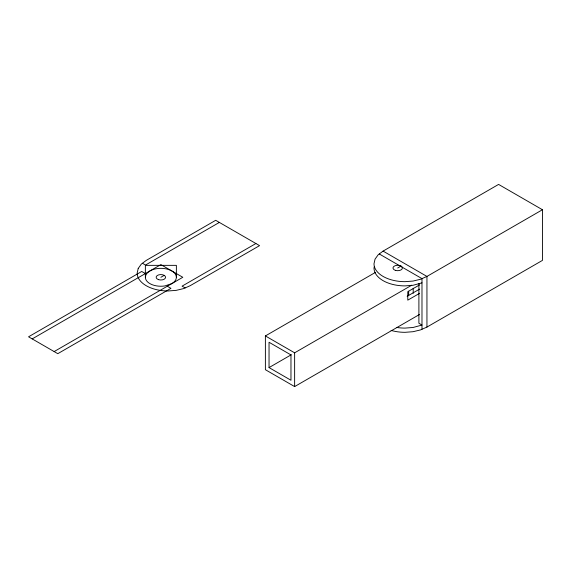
<?xml version="1.0" encoding="UTF-8"?>
<svg xmlns="http://www.w3.org/2000/svg" width="571" height="571" viewBox="0 0 571 571"><rect width="100%" height="100%" fill="white"/><g stroke="black" fill="none" stroke-linecap="round" stroke-linejoin="round"><path stroke-width="0.86" d="M145.362 277.285L145.891 274.965L147.439 272.81L149.902 270.954A15.51 8.95 0 0 1 171.835 270.954A15.51 8.95 0 0 1 171.835 283.616L164.883 285.935A15.51 8.95 0 0 1 145.362 277.285L145.362 265.351L176.375 265.351L176.375 277.285M374.333 266.514L373.998 267.985A31.012 17.908 0 0 0 405.01 285.893L413.04 285.279L421.983 282.845M542.45 209.735L498.59 184.412L383.084 251.104L378.152 254.809L375.054 259.127L373.998 263.766A31.012 17.908 0 0 0 405.01 281.667L413.04 281.06L420.52 279.269L426.944 276.428L542.45 209.735L542.45 260.39L426.944 327.076L420.52 329.917L413.04 331.708L405.01 332.322A31.012 17.908 0 0 1 391.085 330.409M219.35 222.419L145.519 265.044L142.436 263.267M32.204 338.91L160.872 264.623L182.799 277.285L54.138 351.572M160.872 277.285L164.205 275.358M255.908 243.517L182.07 286.15L185.147 287.927M419.471 314.507L294.629 386.588L265.387 369.701L265.387 335.934L375.554 272.331M397.702 267.985L401.035 266.057M269.041 367.588L290.967 380.25L290.967 354.926L269.041 342.265L269.041 367.588L291.381 354.691M265.387 335.934L294.629 352.821L411.734 285.207M419.635 284.865L407.78 291.71L407.78 300.153L419.599 293.33M407.152 296.292L419.635 289.09M383.084 251.104L426.944 276.428L426.944 327.076M379.272 253.967L421.983 278.627L421.983 329.274M145.362 273.573L141.708 271.468L28.55 336.797L57.792 353.677L170.95 288.348L167.296 286.235M418.9 283.708L418.9 323.272L421.983 325.049L413.04 327.49L405.01 328.097A31.012 17.908 0 0 1 396.988 327.49M413.211 288.241L413.211 293.308M408.672 291.196L408.672 295.421M294.629 352.821L294.629 386.588M138.218 268.427L137.161 273.066A31.012 17.908 0 0 0 168.181 290.974L176.211 290.361L183.691 288.569L190.114 285.728L259.562 245.63L215.695 220.306L146.247 260.405L141.322 264.109L138.218 268.427M395.346 270.34A4.718 2.719 0 0 0 402.419 267.985A4.718 2.719 0 0 0 395.346 265.629A4.718 2.719 0 0 0 395.346 270.34M158.51 279.64A4.718 2.719 0 0 0 165.583 277.285A4.718 2.719 0 0 0 158.51 274.929A4.718 2.719 0 0 0 158.51 279.64"/></g></svg>
